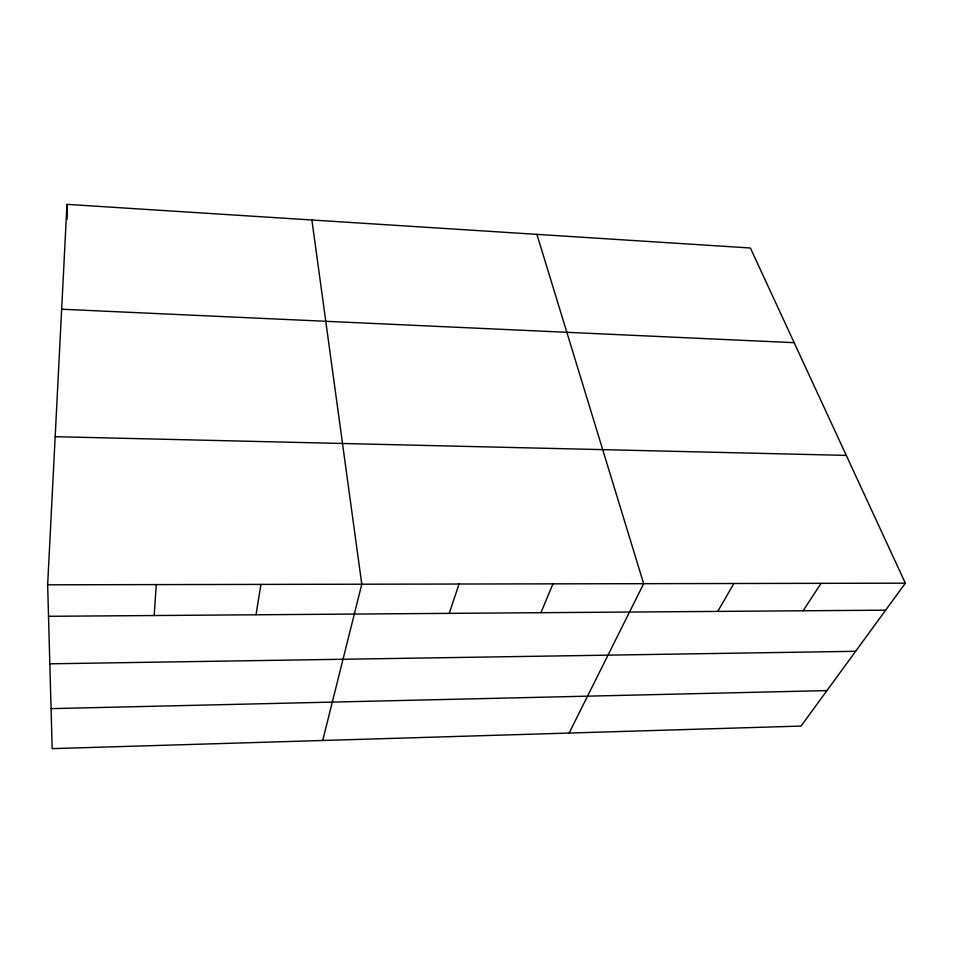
<?xml version="1.0" encoding="UTF-8"?>
<svg xmlns="http://www.w3.org/2000/svg" width="953" height="953" viewBox="0 0 953 953"><rect width="100%" height="100%" fill="white"/><g stroke="black" fill="none" stroke-linecap="round" stroke-linejoin="round"><path stroke-width="1.43" d="M47.65 584.808L66.984 204.359L750.392 247.994L905.35 583.176L801.056 726.067L52.177 748.641L47.65 584.808L905.35 583.176M154.16 615.531L156.28 584.594M256.035 614.78L260.919 584.403M322.71 740.481L361.783 584.213L311.893 220M449.22 613.363L459.072 584.022M540.899 612.696L552.978 583.844M569.132 733.06L643.668 583.677L536.908 234.355M717.776 611.397L733.917 583.498M803.105 610.778L821.093 583.331M51.081 708.639L826.942 690.603M49.83 663.812L855.627 651.304M48.52 616.305L885.647 610.17M55.179 436.688L846.276 455.391M61.659 309.225L794.171 342.687M66.984 204.359L67.103 219.238"/></g></svg>
